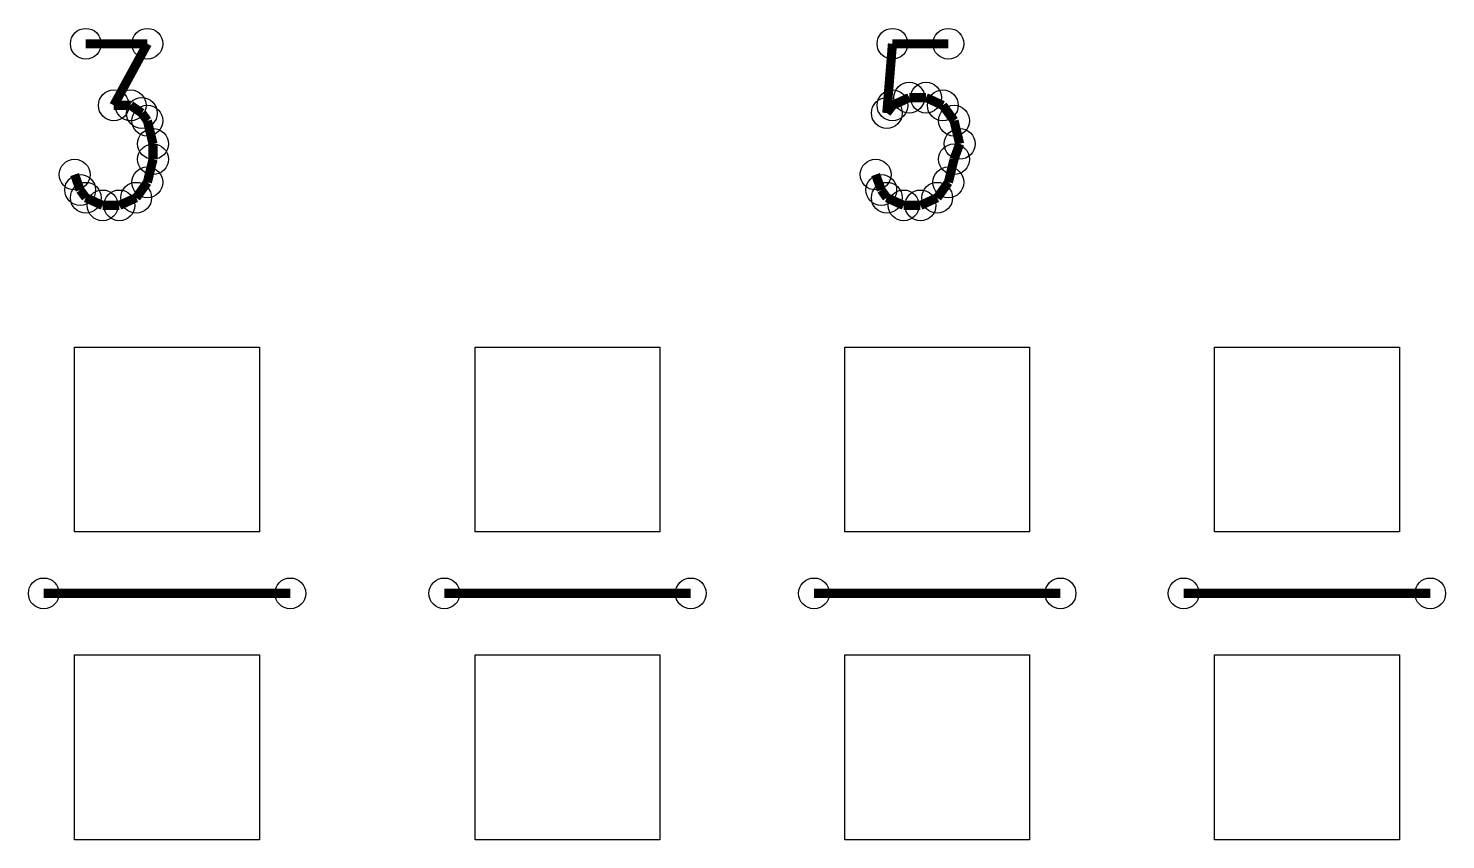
# Model space of a CAD drawing. Header units: millimetres. Extents: x 0 to 297, y 0 to 210.
# Drawn here: x 70.659 to 75.259, y 131.688 to 134.323 of the extents above; entities that cross this region are included whole.
import ezdxf

# ---------------------------------------------------------------- set-up
doc = ezdxf.new("R2010")
doc.units = ezdxf.units.MM
doc.header["$LTSCALE"] = 16.335
doc.layers.add('1', color=7, linetype='CONTINUOUS')

msp = doc.modelspace()

# ---------------------------------------------------------------- linework, layer by layer
at = {"layer": '1', "color": 7, "linetype": 'Continuous'}
for p, q in [((70.8093, 132.688), (70.8093, 133.2879)), ((70.8093, 133.2879), (71.4092, 133.2879)), ((71.4092, 133.2879), (71.4092, 132.688)), ((72.1093, 132.688), (72.1093, 133.2879)), ((72.1093, 133.2879), (72.7092, 133.2879)), ((72.7092, 133.2879), (72.7092, 132.688)), ((73.3092, 132.688), (73.3092, 133.2879)), ((73.3092, 133.2879), (73.9091, 133.2879)), ((73.9091, 133.2879), (73.9091, 132.688)), ((74.5093, 132.688), (74.5093, 133.2879)), ((74.5093, 133.2879), (75.1092, 133.2879)), ((75.1092, 133.2879), (75.1092, 132.688)), ((71.4092, 132.688), (70.8093, 132.688)), ((72.7092, 132.688), (72.1093, 132.688)), ((73.9091, 132.688), (73.3092, 132.688)), ((75.1092, 132.688), (74.5093, 132.688)), ((70.8093, 131.688), (70.8093, 132.2879)), ((70.8093, 132.2879), (71.4092, 132.2879)), ((71.4092, 132.2879), (71.4092, 131.688)), ((72.1093, 131.688), (72.1093, 132.2879)), ((72.1093, 132.2879), (72.7092, 132.2879)), ((72.7092, 132.2879), (72.7092, 131.688)), ((73.3092, 131.688), (73.3092, 132.2879)), ((73.3092, 132.2879), (73.9091, 132.2879)), ((73.9091, 132.2879), (73.9091, 131.688)), ((74.5093, 131.688), (74.5093, 132.2879)), ((74.5093, 132.2879), (75.1092, 132.2879)), ((75.1092, 132.2879), (75.1092, 131.688)), ((71.4092, 131.688), (70.8093, 131.688)), ((72.7092, 131.688), (72.1093, 131.688)), ((73.9091, 131.688), (73.3092, 131.688)), ((75.1092, 131.688), (74.5093, 131.688))]:
    msp.add_line(p, q, dxfattribs=at)
at = {"layer": '1', "color": 9, "linetype": 'Continuous', "const_width": 0.0297}
for points in [[(70.8456, 134.2729), (71.0455, 134.2729)], [(71.0455, 134.2729), (70.9365, 134.0728)], [(73.4638, 134.2729), (73.4455, 134.0479)], [(73.6454, 134.2729), (73.4638, 134.2729)], [(73.4638, 134.0728), (73.5182, 134.0979)], [(73.5182, 134.0979), (73.5728, 134.0979)], [(73.5728, 134.0979), (73.6274, 134.0728)], [(70.9365, 134.0728), (70.9911, 134.0728)], [(70.9911, 134.0728), (71.0275, 134.0479)], [(71.0275, 134.0479), (71.0455, 134.023)], [(73.4455, 134.0479), (73.4638, 134.0728)], [(73.6274, 134.0728), (73.6637, 134.023)], [(71.0455, 134.023), (71.0638, 133.9478)], [(73.6637, 134.023), (73.682, 133.9478)], [(71.0638, 133.9478), (71.0638, 133.8978)], [(73.682, 133.9478), (73.6637, 133.8978)], [(71.0638, 133.8978), (71.0455, 133.8229)], [(73.6637, 133.8978), (73.6454, 133.8229)], [(70.8273, 133.798), (70.8093, 133.848)], [(71.0455, 133.8229), (71.0092, 133.7728)], [(73.4275, 133.798), (73.4092, 133.848)], [(73.6454, 133.8229), (73.6091, 133.7728)], [(70.8456, 133.7728), (70.8273, 133.798)], [(70.9002, 133.7479), (70.8456, 133.7728)], [(71.0092, 133.7728), (70.9546, 133.7479)], [(73.4455, 133.7728), (73.4275, 133.798)], [(73.5002, 133.7479), (73.4455, 133.7728)], [(73.6091, 133.7728), (73.5548, 133.7479)], [(70.9546, 133.7479), (70.9002, 133.7479)], [(73.5548, 133.7479), (73.5002, 133.7479)], [(70.7092, 132.4878), (71.5093, 132.4878)], [(72.8093, 132.4878), (72.0092, 132.4878)], [(73.2093, 132.4878), (74.0092, 132.4878)], [(75.2093, 132.4878), (74.4092, 132.4878)]]:
    msp.add_lwpolyline(points, dxfattribs=at)
at = {"layer": '1', "color": 7, "linetype": 'Continuous'}
for centre in [(70.8456, 134.2729), (71.0455, 134.2729), (73.4638, 134.2729), (73.6454, 134.2729), (73.5182, 134.0979), (73.5728, 134.0979), (70.9365, 134.0728), (70.9911, 134.0728), (71.0275, 134.0479), (73.4455, 134.0479), (73.4638, 134.0728), (73.6274, 134.0728), (71.0455, 134.023), (73.6637, 134.023), (71.0638, 133.9478), (73.682, 133.9478), (71.0638, 133.8978), (73.6637, 133.8978), (70.8093, 133.848), (71.0455, 133.8229), (73.4092, 133.848), (73.6454, 133.8229), (70.8273, 133.798), (70.8456, 133.7728), (71.0092, 133.7728), (73.4275, 133.798), (73.4455, 133.7728), (73.6091, 133.7728), (70.9002, 133.7479), (70.9546, 133.7479), (73.5002, 133.7479), (73.5548, 133.7479), (70.7092, 132.4878), (71.5093, 132.4878), (72.0092, 132.4878), (72.8093, 132.4878), (73.2093, 132.4878), (74.0092, 132.4878), (74.4092, 132.4878), (75.2093, 132.4878)]:
    msp.add_circle(centre, 0.05, dxfattribs=at)

doc.saveas('drawing.dxf')
